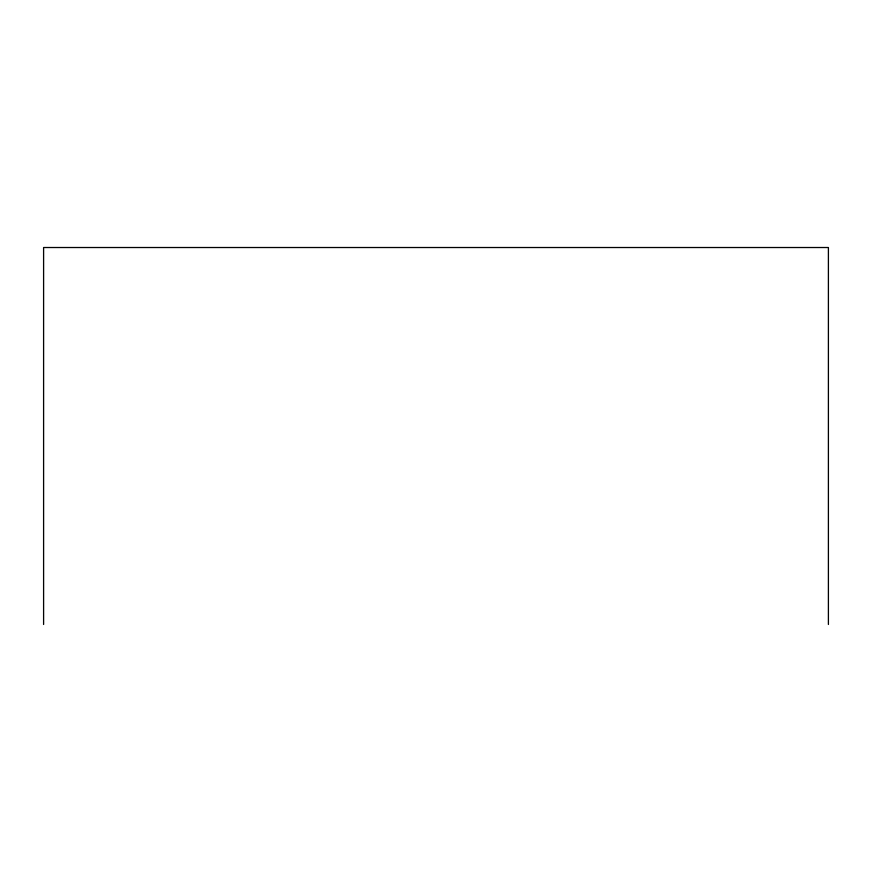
<?xml version="1.0" encoding="UTF-8"?>
<svg xmlns="http://www.w3.org/2000/svg" width="872" height="872" viewBox="0 0 872 872"><rect width="100%" height="100%" fill="white"/><g stroke="black" fill="none" stroke-linecap="round" stroke-linejoin="round"><path stroke-width="1.31" d="M828.4 624.483L828.4 247.517L43.6 247.517L43.6 624.483"/></g></svg>
